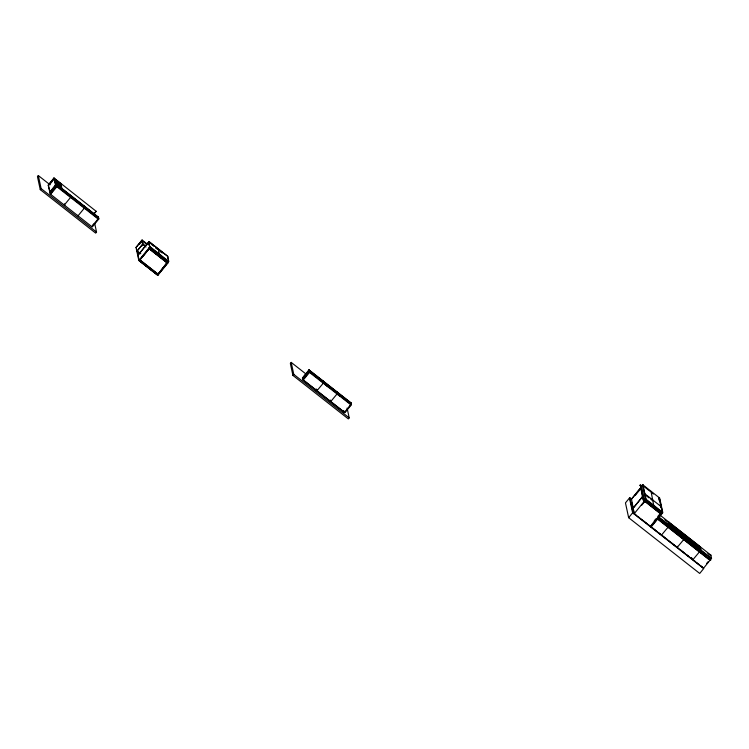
<?xml version="1.0" encoding="UTF-8"?>
<svg xmlns="http://www.w3.org/2000/svg" width="749" height="749" viewBox="0 0 749 749"><rect width="100%" height="100%" fill="white"/><g stroke="black" fill="none" stroke-linecap="round" stroke-linejoin="round"><path stroke-width="1.12" d="M50.117 184.825L38.311 175.556L37.45 176.605L40.268 189.647L95.694 233.136L96.546 232.078L94.674 223.389M40.268 189.647L41.129 188.589L38.311 175.556M94.018 213.933L96.172 211.302L53.965 178L48.226 185.022L50.202 193.991L92.267 226.994L98.831 218.961L98.484 217.201M54.012 178.215L48.292 185.349L49.93 191.267M49.443 184.806L54.462 178.665L55.913 185.359L51.606 190.62M49.771 192.156L56.334 184.123L98.512 217.313M49.79 192.259L56.4 184.273M50.951 191.791L56.83 184.61L57.242 186.323L98.353 218.577L91.818 226.554M50.202 193.991L56.765 185.958L56.334 184.123M56.765 185.958L57.196 186.295L50.632 194.319L50.267 192.633M70.631 197.521L70.518 195.358L70.883 197.024L64.339 204.992M84.618 207.801L78.083 215.768M93.971 213.718L96.172 211.302M97.651 217.341L97.997 216.92L55.538 183.636M92.492 225.618L93.868 223.932M147.113 244.698L141.748 240.401L136.009 247.423L138.827 260.483L157.543 275.164L168.74 261.354L167.729 256.27L149.023 241.59L137.732 255.4M148.03 244.651L142.141 240.026L136.028 247.526L136.458 247.863M139.323 244.352L142.198 240.841M136.861 251.374L142.993 243.959L142.141 240.026M141.57 246.337L143.003 244.577M149.023 241.59L137.779 255.615L138.2 255.952M138.827 260.483L149.716 247.03L168.422 261.71M149.06 241.796L149.781 247.17L148.714 242.217M167.851 263.086L149.051 247.985L167.851 263.086L157.973 275.155L139.267 260.474L150.137 247.367M142.067 257.375L149.126 248.743L139.941 259.969M168.001 261.382L157.889 274.406L166.99 262.749M157.543 275.164L166.241 264.378M305.732 373.807L291.202 362.404L290.34 363.462L292.925 375.436L348.351 418.925L349.212 417.867L347.087 408.074M292.925 375.436L293.786 374.388L291.202 362.404M302.446 378.048L308.991 369.922L351.15 402.999L351.468 404.675L344.905 412.699L302.839 379.696L302.427 377.945M309.065 370.062L302.493 378.086L302.942 378.535M307.071 373.358L309.487 370.399L309.534 372.45L350.672 404.647M307.09 373.461L308.476 371.776M302.839 379.696L309.412 371.663L308.991 369.922M309.833 372L303.27 380.033L344.484 412.362L351.047 404.338L350.701 402.737M322.838 381.569L323.278 381.222L323.615 382.805L316.986 390.697M336.573 392.354L336.919 391.933L337.35 393.581L330.74 401.586L330.421 400.088M350.307 403.131L350.654 402.709L350.991 404.291L349.296 406.342M629.441 498.029L625.462 502.897L628.654 517.699L699.706 573.444L703.695 568.575L632.643 512.831L629.441 498.029L631.267 499.461M629.469 498.151L629.806 497.729L631.473 499.031L634.3 514.132M643.831 498.759L644.318 501.015L643.091 500.051L640.264 484.949L641.49 485.923L644.664 500.594L643.438 499.63L640.264 484.949M640.844 486.719L642.567 484.612L659.663 498.029L662.837 512.7L650.975 527.212M640.451 488.048L631.145 499.564L640.479 488.151M641.846 486.344L642.988 484.94L646.162 499.62L644.44 501.727L643.522 499.134M642.998 485.043L643.054 485.858M635.161 495.51L640.189 489.369M633.027 508.271L643.054 495.875M633.055 508.374L643.101 496.091M644.561 494.274L644.908 493.834L661.058 506.53M628.654 517.699L632.98 512.41L629.806 497.729M650.684 491.765L651.031 491.344L653.858 506.071M644.018 501.39L645.741 499.283L642.567 484.612M634.206 513.711L645.666 499.564L661.938 512.419L650.45 526.453L634.206 513.711L633.279 509.423M645.732 499.695L646.078 499.274L662.228 511.941L658.324 516.698M641.79 505.163L644.655 501.652M653.025 500.21L652.688 500.65L650.853 499.293M654.308 520.752L655.75 518.991M657.903 516.361L659.335 514.61M651.143 525.47L656.892 518.448M650.544 526.875L662.406 512.372L659.242 497.692M650.881 526.79L658.923 517.035L711.55 558.333L703.601 568.163L650.853 526.687M667.621 539.842L661.517 535.048L669.578 525.395L668.848 522.165L668.913 524.684M684.595 536.556L684.942 536.134L685.288 537.716L677.218 547.369M699.95 547.276L700.296 546.854L668.866 522.268M710.52 555.561L710.857 555.14L659.981 515.115M706.635 563.463L708.02 561.759M657.594 519.113L710.314 560.486L710.661 560.065L657.847 518.271L710.661 560.065M643.513 486.12L649.851 491.185M651.63 492.496L653.465 494.022M639.918 485.371L641.144 486.344M649.046 497.879L644.533 494.34M645.001 500.51L661.339 513.683L645.095 500.931M645.563 501.643L660.993 514.095L644.749 501.353M664.934 519.797L668.52 522.69M707.88 553.492L710.586 555.692M700.568 548.305L669.166 523.663L700.596 548.408M668.848 524.188L674.409 528.56M677.573 531.032L681.927 534.458M688.097 539.299L692.535 542.782M693.78 543.765L699.285 548.09M668.866 524.3L671.488 526.35M679.334 532.511L681.955 534.561M684.146 536.284L684.848 536.059L685.298 538.344M689.895 540.797L692.563 542.885M658.408 519.413L710.314 560.486M632.98 512.41L634.637 513.711M634.188 513.599L635.985 515.022M637.792 516.436L639.599 517.849M641.406 519.263L646.818 523.514M648.625 524.937L650.45 526.453M651.742 527.38L657.07 531.565M658.848 532.96L660.627 534.346M669.363 541.209L677.639 547.706L677.339 546.311M679.83 549.42L685.063 553.53M686.814 554.897L688.556 556.264M690.297 557.64L692.301 559.203M695.587 561.778L692.919 559.69L700.989 550.038L700.249 546.807M697.356 563.173L699.135 564.568M700.914 565.963L703.601 568.163M149.042 241.702L167.757 256.383L167.804 258.864M151.242 244.202L153.76 246.178M155.792 247.76L157.571 249.164M159.752 250.878L162.28 252.862M155.811 247.872L157.599 249.267M160.267 251.364L162.046 252.759M309.019 370.025L351.169 403.102M310.975 372.253L316.471 376.578M318.288 378.002L320.132 379.443M332.931 389.499L344.858 398.843M314.664 375.24L316.49 376.672M318.325 378.114L320.16 379.546M336.638 392.485L344.886 398.955M309.412 371.663L351.468 404.675M150.128 246.749L168.74 261.354M325.038 384.527L327.781 386.69M336.516 393.534L339.69 396.024M142.993 243.959L145.512 245.944M146.018 247.02L142.582 244.249L136.833 251.271L139.529 253.471M54.04 178.328L60.903 183.72M54.789 180.181L60.809 184.9M54.817 180.294L60.828 185.012M55.164 181.904L61.184 186.632M55.192 182.016L61.203 186.735M57.401 185.743L64.751 191.604M66.577 193.036L68.412 194.478M79.366 202.988L83.045 205.863M85.807 208.128L83.954 206.584L84.253 206.134L84.3 208.166M87.624 209.458L93.138 213.877M98.831 218.961L98.035 216.938M56.849 186.716L98.035 218.942M140.765 253.752L137.207 250.952L138.078 254.978M293.786 374.388L349.212 417.867M138.808 260.371L157.515 275.052M49.837 192.296L50.717 193.073M77.634 215.356L78.486 216.021M41.129 188.589L96.546 232.078M710.885 555.056L711.55 558.333M711.232 558.688L658.54 517.428M699.847 546.573L700.146 547.968M691.58 557.481L691.879 558.876M669.297 522.605L669.597 523.991M668.801 522.137L669.194 525.798M662.228 511.941L659.157 497.711L659.289 500.332M658.858 498.16L659.345 500.416M660.74 506.867L660.272 504.723L660.712 506.933M643.953 499.471L644.44 501.727M631.847 502.785L632.774 507.092M343.725 410.536L344.034 411.922M323.184 381.147L323.521 382.73M317.108 389.649L317.407 391.034M316.256 388.974L316.555 390.369M158.32 249.061L159.134 254.51L158.619 252.45M157.973 275.155L139.267 260.474M148.667 242.17L149.734 247.142M141.748 240.401L142.647 244.38M138.406 256.898L139.024 259.753M97.997 216.92L98.353 218.577M60.884 183.608L62.111 189.3M60.482 183.383L61.69 188.963M64.451 203.85L64.77 205.329M53.965 178L55.51 185.134M167.411 263.086L148.705 248.406L167.411 263.086M158.226 274.321L139.52 259.641L158.226 274.321"/></g></svg>
